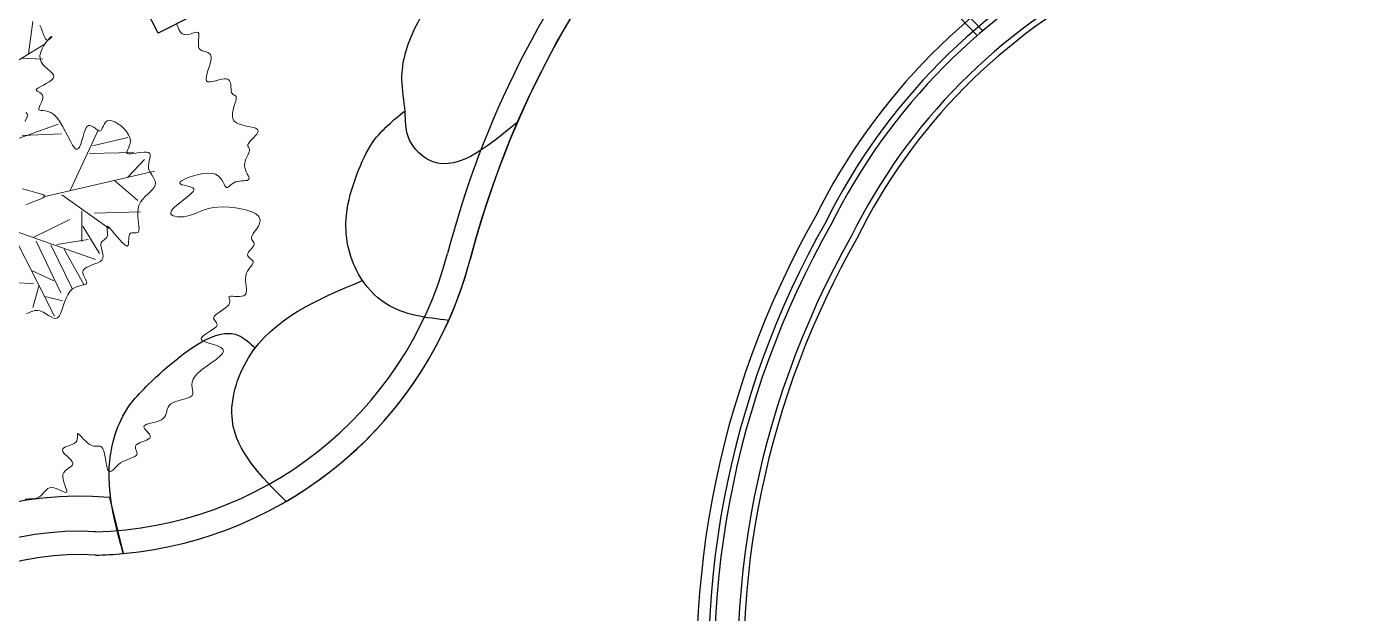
# Model space of a CAD drawing. Extents: x 2080 to 102394, y 2071 to 93424.
# Drawn here: x 85470 to 85812, y 81925.8 to 82076.3 of the extents above; entities that cross this region are included whole.
import ezdxf

# ---------------------------------------------------------------- set-up
doc = ezdxf.new("R2010")
doc.units = 0
doc.header["$LTSCALE"] = 20
doc.header["$MEASUREMENT"] = 0
doc.layers.add('BUILDING', color=4, linetype='Continuous', lineweight=40)
doc.layers.add('casuanut tree', color=100, linetype='Continuous', lineweight=5)
doc.layers.add('R.C.C Wall', color=50, linetype='Continuous')
doc.layers.add('road', color=2, linetype='Continuous')

# ---------------------------------------------------------------- blocks, each defined once
blk = doc.blocks.new('tr')
at = {"layer": 'casuanut tree'}
for p, q in [((0.4163, 0.3075), (0.4496, 0.3977)), ((0.2928, 0.2663), (0.4673, 0.3232)), ((0.3928, 0.2996), (0.4535, 0.282)), ((0.298, 0.0656), (0.455, 0.0838)), ((0.3433, 0.0747), (0.458, 0.0536)), ((0.445, -0.1163), (0.5666, 0.0392)), ((0.526, -0.0217), (0.6544, -0.0487)), ((0.5395, -0.0014), (0.6476, -0.0014)), ((0.6206, -0.1163), (0.6814, -0.0758)), ((0.3639, -0.1163), (0.7017, -0.1163)), ((0.5801, -0.1163), (0.6341, -0.1907)), ((0.4179, -0.1231), (0.5328, -0.2516)), ((0.2467, -0.1881), (0.3161, -0.4691)), ((0.249, -0.1907), (0.472, -0.3327)), ((0.4652, -0.1839), (0.445, -0.2718)), ((0.499, -0.1975), (0.6341, -0.2245)), ((0.307, -0.2274), (0.4248, -0.2002)), ((0.458, -0.2274), (0.4882, -0.318)), ((0.3131, -0.2395), (0.3493, -0.4056)), ((0.3523, -0.2606), (0.3855, -0.4026)), ((0.3704, -0.2637), (0.464, -0.2697)), ((0.3885, -0.2818), (0.4218, -0.3966)), ((0.1531, -0.3271), (0.2768, -0.3603)), ((0.2799, -0.3211), (0.3372, -0.3664)), ((0.2919, -0.3694), (0.2587, -0.4298)), ((0.301, -0.4056), (0.3493, -0.4298))]:
    blk.add_line(p, q, dxfattribs=at)
for points in [[(0.1088, -0.9791), (0.1135, -0.9795), (0.119, -0.9804), (0.1249, -0.9815), (0.1312, -0.9824), (0.1375, -0.983), (0.1439, -0.9829), (0.15, -0.9817), (0.1557, -0.9795), (0.1611, -0.9764), (0.1663, -0.9728), (0.1714, -0.9692), (0.1764, -0.966), (0.1816, -0.9635), (0.187, -0.9623), (0.1927, -0.9626), (0.1988, -0.9648), (0.2051, -0.9683), (0.2113, -0.9728), (0.2172, -0.9774), (0.2226, -0.9816), (0.2273, -0.9849), (0.2309, -0.9867), (0.2333, -0.9863), (0.2343, -0.9833), (0.2342, -0.9781), (0.2335, -0.9713), (0.2326, -0.9634), (0.2318, -0.955), (0.2315, -0.9466), (0.2323, -0.9388), (0.2344, -0.9322), (0.2382, -0.927), (0.2432, -0.9232), (0.249, -0.9204), (0.255, -0.9181), (0.2606, -0.916), (0.2654, -0.9138), (0.2689, -0.911), (0.2704, -0.9074), (0.2697, -0.9026), (0.2673, -0.8968), (0.2636, -0.8905), (0.2593, -0.8839), (0.2551, -0.8773), (0.2516, -0.8711), (0.2494, -0.8656), (0.249, -0.8612), (0.2511, -0.858), (0.2551, -0.8559), (0.2607, -0.8545), (0.2672, -0.8536), (0.2742, -0.8527), (0.2812, -0.8517), (0.2876, -0.8501), (0.293, -0.8477), (0.2969, -0.8442), (0.2995, -0.84), (0.3011, -0.8355), (0.3021, -0.8312), (0.3027, -0.8274), (0.3032, -0.8247), (0.304, -0.8234), (0.3053, -0.824), (0.3074, -0.8268), (0.3103, -0.8313), (0.3137, -0.8372), (0.3177, -0.8438), (0.3221, -0.8508), (0.3269, -0.8574), (0.3318, -0.8633), (0.3369, -0.8679), (0.3419, -0.8709), (0.3468, -0.8726), (0.3515, -0.8736), (0.3559, -0.8743), (0.3597, -0.8752), (0.363, -0.877), (0.3655, -0.88), (0.3673, -0.8848), (0.3681, -0.8918), (0.3682, -0.9005), (0.3679, -0.9102), (0.3674, -0.9203), (0.3669, -0.9303), (0.3668, -0.9393), (0.3672, -0.947), (0.3684, -0.9524), (0.3706, -0.9554), (0.3738, -0.956), (0.3779, -0.9548), (0.3827, -0.9523), (0.3884, -0.9489), (0.3947, -0.945), (0.4016, -0.9412), (0.4089, -0.9378), (0.4167, -0.9353), (0.4246, -0.9335), (0.4324, -0.9322), (0.4399, -0.9312), (0.4467, -0.9302), (0.4526, -0.9291), (0.4574, -0.9276), (0.4607, -0.9254), (0.4625, -0.9225), (0.463, -0.9189), (0.4628, -0.9149), (0.4623, -0.9108), (0.4619, -0.9066), (0.4621, -0.9026), (0.4635, -0.899), (0.4664, -0.8961), (0.4711, -0.894), (0.4772, -0.8924), (0.4842, -0.8912), (0.4915, -0.8902), (0.4986, -0.889), (0.5048, -0.8875), (0.5097, -0.8855), (0.5125, -0.8826), (0.513, -0.8787), (0.5117, -0.8741), (0.5092, -0.869), (0.506, -0.8637), (0.503, -0.8585), (0.5008, -0.8537), (0.5, -0.8496), (0.5013, -0.8465), (0.5051, -0.8446), (0.5111, -0.8435), (0.5187, -0.8431), (0.5273, -0.843), (0.5364, -0.8428), (0.5454, -0.8422), (0.5538, -0.841), (0.5609, -0.8386), (0.5664, -0.8351), (0.5706, -0.8304), (0.5739, -0.8251), (0.5768, -0.8195), (0.5798, -0.8138), (0.5833, -0.8085), (0.5877, -0.8039), (0.5936, -0.8003), (0.6012, -0.798), (0.6102, -0.7967), (0.6199, -0.796), (0.6299, -0.7957), (0.6396, -0.7953), (0.6484, -0.7945), (0.6557, -0.7929), (0.6611, -0.7902), (0.6642, -0.7861), (0.6656, -0.7808), (0.666, -0.7745), (0.6663, -0.7674), (0.6674, -0.7597), (0.6698, -0.7518), (0.6746, -0.7439), (0.6825, -0.7361), (0.694, -0.7287), (0.7081, -0.7216), (0.7238, -0.7149), (0.7397, -0.7083), (0.7546, -0.702), (0.7674, -0.6957), (0.7768, -0.6894), (0.7816, -0.6831), (0.781, -0.6768), (0.776, -0.6704), (0.7678, -0.664), (0.7577, -0.6578), (0.7471, -0.6518), (0.7373, -0.6461), (0.7296, -0.6407), (0.7253, -0.6358), (0.7254, -0.6314), (0.7293, -0.6274), (0.736, -0.6238), (0.7445, -0.6205), (0.7538, -0.6172), (0.763, -0.6141), (0.7711, -0.6109), (0.7771, -0.6076), (0.7803, -0.6042), (0.7812, -0.6005), (0.7804, -0.5968), (0.7787, -0.593), (0.7766, -0.5892), (0.7751, -0.5855), (0.7746, -0.5818), (0.776, -0.5783), (0.7797, -0.5751), (0.7853, -0.5719), (0.7924, -0.5689), (0.8002, -0.5658), (0.8082, -0.5627), (0.8159, -0.5595), (0.8226, -0.5561), (0.8278, -0.5524), (0.831, -0.5485), (0.8327, -0.5444), (0.8331, -0.5405), (0.833, -0.5368), (0.8327, -0.5336), (0.8327, -0.531), (0.8335, -0.5294), (0.8357, -0.5288), (0.8394, -0.5293), (0.8446, -0.5307), (0.8508, -0.5326), (0.8575, -0.5345), (0.8644, -0.5361), (0.871, -0.5368), (0.8769, -0.5364), (0.8818, -0.5344), (0.8854, -0.5305), (0.8878, -0.525), (0.8893, -0.5182), (0.8904, -0.5106), (0.8913, -0.5025), (0.8924, -0.4943), (0.894, -0.4864), (0.8965, -0.4792), (0.8999, -0.4729), (0.9042, -0.4676), (0.909, -0.463), (0.9138, -0.459), (0.9183, -0.4556), (0.9223, -0.4524), (0.9252, -0.4494), (0.9269, -0.4465), (0.9269, -0.4435), (0.9257, -0.4404), (0.9237, -0.4372), (0.9212, -0.434), (0.9188, -0.4307), (0.9167, -0.4273), (0.9155, -0.424), (0.9156, -0.4206), (0.9172, -0.4172), (0.9201, -0.4138), (0.9239, -0.4105), (0.9281, -0.4072), (0.9324, -0.404), (0.9363, -0.4008), (0.9395, -0.3977), (0.9415, -0.3947), (0.9421, -0.3917), (0.9415, -0.3889), (0.9403, -0.3859), (0.939, -0.3828), (0.9379, -0.3795), (0.9377, -0.376), (0.9387, -0.372), (0.9415, -0.3676), (0.9463, -0.3627), (0.9524, -0.3573), (0.9592, -0.3514), (0.9657, -0.3451), (0.9712, -0.3383), (0.9748, -0.3312), (0.9756, -0.3237), (0.973, -0.3158), (0.9663, -0.3076), (0.9561, -0.2994), (0.943, -0.2914), (0.9279, -0.2838), (0.9114, -0.2769), (0.8943, -0.2709), (0.8775, -0.2662), (0.8616, -0.2628), (0.8472, -0.2611), (0.8342, -0.2607), (0.8225, -0.2613), (0.8117, -0.2627), (0.8017, -0.2644), (0.7922, -0.2662), (0.783, -0.2676), (0.7737, -0.2685), (0.7644, -0.2684), (0.7552, -0.2675), (0.7464, -0.2659), (0.7384, -0.2637), (0.7315, -0.2609), (0.7261, -0.2577), (0.7224, -0.2542), (0.7208, -0.2504), (0.7216, -0.2466), (0.7244, -0.2426), (0.729, -0.2387), (0.735, -0.2347), (0.7422, -0.2306), (0.7501, -0.2267), (0.7585, -0.2227), (0.767, -0.2189), (0.7753, -0.2151), (0.783, -0.2115), (0.79, -0.2079), (0.7958, -0.2044), (0.8002, -0.2009), (0.8029, -0.1975), (0.8036, -0.1941), (0.8019, -0.1907), (0.7978, -0.1873), (0.7919, -0.184), (0.7851, -0.1806), (0.7784, -0.1773), (0.7725, -0.1741), (0.7685, -0.1709), (0.7671, -0.1678), (0.7692, -0.1648), (0.7755, -0.1619), (0.7853, -0.1593), (0.7978, -0.1573), (0.8119, -0.1559), (0.8268, -0.1554), (0.8416, -0.1561), (0.8554, -0.158), (0.8672, -0.1614), (0.8764, -0.1664), (0.8832, -0.1726), (0.888, -0.1796), (0.8913, -0.1869), (0.8934, -0.194), (0.8949, -0.2005), (0.8961, -0.206), (0.8976, -0.2099), (0.8996, -0.2119), (0.9022, -0.2123), (0.9054, -0.2114), (0.9091, -0.2097), (0.9134, -0.2075), (0.9182, -0.2053), (0.9234, -0.2033), (0.9291, -0.202), (0.9352, -0.2016), (0.9415, -0.202), (0.9477, -0.2028), (0.9536, -0.2038), (0.959, -0.2046), (0.9636, -0.205), (0.9673, -0.2046), (0.9697, -0.2031), (0.9707, -0.2003), (0.9706, -0.1964), (0.9697, -0.1915), (0.9684, -0.1859), (0.967, -0.1798), (0.966, -0.1733), (0.9656, -0.1667), (0.9663, -0.1603), (0.9682, -0.1541), (0.9711, -0.1483), (0.9747, -0.1428), (0.9787, -0.1376), (0.9826, -0.1328), (0.9862, -0.1284), (0.9892, -0.1244), (0.991, -0.1208), (0.9917, -0.1177), (0.9914, -0.1148), (0.9906, -0.1121), (0.9896, -0.1096), (0.989, -0.107), (0.9891, -0.1044), (0.9904, -0.1015), (0.9933, -0.0983), (0.998, -0.0947), (1.004, -0.0908), (1.0106, -0.0866), (1.0171, -0.0822), (1.0228, -0.0778), (1.027, -0.0733), (1.0291, -0.0688), (1.0282, -0.0645), (1.024, -0.0604), (1.0171, -0.0563), (1.0083, -0.0521), (0.9985, -0.0477), (0.9885, -0.043), (0.9793, -0.0377), (0.9716, -0.0318), (0.9663, -0.0251), (0.964, -0.0175), (0.9644, -0.0092), (0.9667, -0.0006), (0.9705, 0.008), (0.975, 0.0164), (0.9796, 0.0242), (0.9836, 0.0312), (0.9865, 0.0369), (0.9878, 0.0413), (0.9877, 0.0446), (0.9865, 0.047), (0.9846, 0.049), (0.9824, 0.0509), (0.9802, 0.0531), (0.9785, 0.0558), (0.9775, 0.0595), (0.9776, 0.0642), (0.9784, 0.0699), (0.9795, 0.0762), (0.9803, 0.0826), (0.9806, 0.0887), (0.9798, 0.0943), (0.9774, 0.099), (0.973, 0.1023), (0.9664, 0.104), (0.9582, 0.1046), (0.9489, 0.1045), (0.9394, 0.1041), (0.9304, 0.104), (0.9225, 0.1046), (0.9166, 0.1065), (0.9134, 0.1102), (0.9132, 0.1158), (0.9157, 0.1232), (0.92, 0.1319), (0.9255, 0.1413), (0.9312, 0.151), (0.9365, 0.1604), (0.9405, 0.1691), (0.9426, 0.1766), (0.9422, 0.1826), (0.9396, 0.1873), (0.9355, 0.191), (0.9305, 0.1941), (0.9252, 0.197), (0.9201, 0.2001), (0.916, 0.2037), (0.9134, 0.2082), (0.9126, 0.2138), (0.9135, 0.2203), (0.9154, 0.2273), (0.9177, 0.2344), (0.92, 0.2411), (0.9217, 0.2472), (0.9223, 0.2521), (0.9212, 0.2555), (0.9181, 0.2572), (0.9132, 0.2575), (0.9071, 0.2571), (0.9001, 0.2564), (0.8929, 0.256), (0.8858, 0.2565), (0.8793, 0.2584), (0.8739, 0.2623), (0.87, 0.2685), (0.8674, 0.2766), (0.8657, 0.2858), (0.8647, 0.2954)], [(0.4675, 0.3821), (0.4696, 0.3734), (0.471, 0.3644), (0.472, 0.3556), (0.4731, 0.3477), (0.4744, 0.3412), (0.4765, 0.3367), (0.4795, 0.3344), (0.4831, 0.3342), (0.4868, 0.3353), (0.4903, 0.3372), (0.493, 0.3393), (0.4945, 0.3411), (0.4944, 0.3419), (0.4922, 0.3412), (0.4877, 0.3385), (0.4814, 0.3339), (0.474, 0.3279), (0.4662, 0.3206), (0.4588, 0.3123), (0.4525, 0.3034), (0.448, 0.2942), (0.4461, 0.2848), (0.4472, 0.2756), (0.4506, 0.2668), (0.4557, 0.2582), (0.4614, 0.2502), (0.467, 0.2426), (0.4716, 0.2357), (0.4743, 0.2294), (0.4742, 0.224), (0.4709, 0.2193), (0.4648, 0.2154), (0.4568, 0.212), (0.4476, 0.2092), (0.4382, 0.2067), (0.4294, 0.2045), (0.422, 0.2024), (0.4168, 0.2003), (0.4144, 0.1981), (0.4145, 0.1958), (0.4163, 0.1933), (0.4192, 0.1904), (0.4226, 0.1873), (0.4258, 0.1838), (0.4282, 0.1799), (0.4292, 0.1755), (0.4282, 0.1706), (0.4257, 0.1654), (0.4222, 0.1601), (0.4182, 0.1548), (0.4144, 0.1498), (0.4111, 0.1452), (0.4092, 0.1414), (0.4089, 0.1383), (0.4109, 0.1362), (0.4147, 0.1346), (0.4201, 0.133), (0.4265, 0.1307), (0.4337, 0.1273), (0.4411, 0.1222), (0.4484, 0.1148), (0.4551, 0.1045), (0.461, 0.0912), (0.4661, 0.0756), (0.4706, 0.0589), (0.4748, 0.0423), (0.4787, 0.0268), (0.4826, 0.0136), (0.4867, 0.0038), (0.4911, -0.0014), (0.496, -0.0013), (0.5013, 0.0033), (0.507, 0.0112), (0.5128, 0.0211), (0.5187, 0.0319), (0.5247, 0.0423), (0.5305, 0.0512), (0.5362, 0.0572), (0.5415, 0.0596), (0.5465, 0.0588), (0.5513, 0.0557), (0.5557, 0.0511), (0.5599, 0.046), (0.5639, 0.0412), (0.5676, 0.0375), (0.5711, 0.0358), (0.5744, 0.0367), (0.5776, 0.0397), (0.581, 0.044), (0.5846, 0.049), (0.5886, 0.0539), (0.5932, 0.058), (0.5986, 0.0604), (0.6048, 0.0606), (0.612, 0.0579), (0.6199, 0.0526), (0.6278, 0.0453), (0.6354, 0.0365), (0.6422, 0.0267), (0.6478, 0.0164), (0.6516, 0.0061), (0.6533, -0.0037), (0.6525, -0.0124), (0.6498, -0.0202), (0.646, -0.027), (0.6417, -0.0328), (0.6378, -0.0378), (0.6349, -0.0418), (0.6338, -0.0451), (0.6352, -0.0476), (0.6397, -0.0494), (0.6467, -0.0506), (0.6553, -0.0516), (0.6649, -0.0524), (0.6747, -0.0533), (0.6839, -0.0546), (0.6916, -0.0563), (0.6972, -0.0589), (0.7, -0.0623), (0.7005, -0.0665), (0.6992, -0.0715), (0.6967, -0.0772), (0.6937, -0.0833), (0.6907, -0.0899), (0.6883, -0.0968), (0.687, -0.1039), (0.6874, -0.1112), (0.6891, -0.1184), (0.6914, -0.1256), (0.6939, -0.1327), (0.6961, -0.1395), (0.6973, -0.1461), (0.6971, -0.1523), (0.6949, -0.158), (0.6904, -0.1633), (0.6838, -0.1683), (0.6759, -0.1732), (0.6671, -0.1783), (0.6579, -0.1838), (0.649, -0.19), (0.6409, -0.1971), (0.6341, -0.2054), (0.6291, -0.2148), (0.6256, -0.2252), (0.6233, -0.236), (0.6219, -0.2466), (0.6209, -0.2567), (0.62, -0.2657), (0.6189, -0.2732), (0.6172, -0.2786), (0.6147, -0.2817), (0.6114, -0.2828), (0.6076, -0.2825), (0.6034, -0.2816), (0.5992, -0.2804), (0.5951, -0.2797), (0.5912, -0.28), (0.588, -0.282), (0.5853, -0.2859), (0.5832, -0.2913), (0.5815, -0.2975), (0.5798, -0.3037), (0.578, -0.3091), (0.5759, -0.313), (0.5733, -0.3148), (0.5699, -0.3135), (0.5657, -0.3089), (0.5608, -0.3014), (0.5555, -0.292), (0.55, -0.2816), (0.5446, -0.271), (0.5395, -0.2611), (0.5351, -0.2528), (0.5317, -0.247), (0.5292, -0.2444), (0.5277, -0.2446), (0.5268, -0.247), (0.5263, -0.251), (0.5259, -0.2561), (0.5253, -0.2616), (0.5243, -0.2671), (0.5226, -0.2718), (0.5201, -0.2755), (0.5169, -0.2782), (0.5132, -0.2802), (0.5094, -0.282), (0.5057, -0.2837), (0.5024, -0.2858), (0.4997, -0.2885), (0.4979, -0.2921), (0.4971, -0.2969), (0.4971, -0.3027), (0.4975, -0.309), (0.4977, -0.3156), (0.4975, -0.3222), (0.4965, -0.3284), (0.4941, -0.3339), (0.49, -0.3383), (0.484, -0.3415), (0.4764, -0.3436), (0.4678, -0.3451), (0.4589, -0.3462), (0.4501, -0.3473), (0.442, -0.3488), (0.4352, -0.3509), (0.4303, -0.3541), (0.4276, -0.3585), (0.4268, -0.3639), (0.4274, -0.37), (0.4286, -0.3762), (0.4301, -0.3823), (0.4313, -0.3879), (0.4315, -0.3925), (0.4303, -0.3958), (0.4273, -0.3976), (0.4225, -0.3982), (0.4164, -0.3982), (0.4092, -0.3982), (0.4013, -0.3986), (0.393, -0.4001), (0.3845, -0.4031), (0.3763, -0.4082), (0.3685, -0.4157), (0.3612, -0.4251), (0.3543, -0.4355), (0.3477, -0.4462), (0.3414, -0.4564), (0.3353, -0.4652), (0.3293, -0.472), (0.3234, -0.4758), (0.3174, -0.4762), (0.3114, -0.4737), (0.3053, -0.469), (0.299, -0.463), (0.2924, -0.4564), (0.2855, -0.45), (0.2782, -0.4445), (0.2704, -0.4409), (0.2622, -0.4395), (0.2536, -0.44), (0.2449, -0.4417), (0.2362, -0.444)], [(0.3076, -0.1276), (0.3179, -0.1258), (0.3295, -0.1243), (0.3412, -0.1228), (0.3521, -0.1213), (0.361, -0.1194), (0.3668, -0.1171), (0.3684, -0.1141), (0.3651, -0.1103), (0.3576, -0.1056), (0.3472, -0.1002), (0.3348, -0.0939), (0.3216, -0.0869), (0.3087, -0.0791)], [(0.3603, 0.1142), (0.3684, 0.1226), (0.3721, 0.1294), (0.3721, 0.1348), (0.3692, 0.1392)]]:
    blk.add_lwpolyline(points, dxfattribs=at)

msp = doc.modelspace()

# ---------------------------------------------------------------- linework, layer by layer
at = {"color": 41, "linetype": 'Continuous', "ltscale": 0.5}
for p, q in [((85503.664, 82074.613, 0.504), (85471.166, 82138.861, 0.504)), ((85589.328, 82117.944, 0.504), (85503.664, 82074.613, 0.504))]:
    msp.add_line(p, q, dxfattribs=at)
at = {"linetype": 'Continuous', "ltscale": 0.5}
msp.add_line((85713.754, 82073.997, 0.504), (85655.347, 82134.476, 0.504), dxfattribs=at)
at = {"color": 8, "linetype": 'Continuous', "ltscale": 0.5}
msp.add_line((85715.178, 82075.217, 0.504), (85657.095, 82135.36, 0.504), dxfattribs=at)
at = {"color": 13, "ltscale": 0.5}
msp.add_line((85491.176, 81955.555, 0.504), (85494.73, 81941.184, 0.504), dxfattribs=at)
at = {"linetype": 'Continuous', "ltscale": 0.5}
msp.add_lwpolyline([(85536.481, 81954.535, 0.1992652), (85583.715, 82016.574, -0.1829225), (85681.93, 82155.234)], format="xyb", dxfattribs=at)
at = {"ltscale": 0.5, "elevation": 0.504}
for points in [[(85782.734, 82113.631, 0.0364352), (85744.82, 82096.669, 0.1617789), (85674.887, 82026.142, 0.1662872), (85647.129, 81879.07, 0.1629248), (85600.056, 81755.942)], [(85785.828, 82105.315, 0.0338554), (85748.976, 82088.686, 0.1623829), (85682.839, 82021.92, 0.1574973), (85655.054, 81888.157)]]:
    msp.add_lwpolyline(points, format="xyb", dxfattribs=at)
at = {"color": 13, "ltscale": 0.5}
for centre, radius, start, end in [((85483.598, 81868.886, 0.504), 87, 85.00304, 259.91005), ((85485.353, 82042.462, 0.504), 101.711, 271.25305, 275.28935), ((85483.598, 81868.886, 0.504), 72, 86.83123, 263.08576)]:
    msp.add_arc(centre, radius, start, end, dxfattribs=at)
at = {"linetype": 'Continuous', "ltscale": 0.5}
msp.add_open_spline([(85595.855, 82051.778, 0.504), (85587.688, 82045.036, 0.504), (85577.065, 82036.269, 0.504), (85567.012, 82047.527, 0.504), (85567.265, 82055.105, 0.504), (85565.294, 82064.468, 0.504), (85568.153, 82073.771, 0.504), (85573.222, 82082.45, 0.504), (85578.856, 82087.972, 0.504), (85580.282, 82096.51, 0.504), (85586.618, 82099.031, 0.504), (85591.682, 82101.477, 0.504), (85594.69, 82103.638, 0.504), (85596.046, 82104.663, 0.504)], degree=3, knots=[0, 0, 0, 0, 25.0514604, 32.5811631, 38.990874, 47.3181075, 61.0705681, 66.6941206, 77.5029912, 84.239765, 90.2943954, 96.3336556, 101.4098855, 101.4098855, 101.4098855, 101.4098855], dxfattribs=at)
for points in [[(85578.205, 82000.945, 0.504), (85562.128, 82005.216, 0.504), (85555.101, 82012.808, 0.504), (85551.961, 82027.941, 0.504), (85554.67, 82038.335, 0.504), (85558.871, 82046.829, 0.504), (85566.997, 82054.71, 0.504)], [(85536.481, 81954.535, 0.504), (85522.722, 81975.249, 0.504), (85526.849, 81991.356, 0.504), (85556.11, 82011.18, 0.504)], [(85494.73, 81941.184, 0.504), (85491.256, 81964.866, 0.504), (85496.776, 81979.727, 0.504), (85501.237, 81984.574, 0.504), (85509.308, 81991.68, 0.504), (85524.283, 81997.095, 0.504), (85528.552, 81993.834, 0.504)]]:
    msp.add_spline(points, degree=3, dxfattribs=at)
at = {"layer": 'BUILDING', "linetype": 'Continuous', "ltscale": 0.5}
msp.add_arc((87532.555, 78988.126, 0.301), 3835.862, 119.666284, 128.617358, dxfattribs=at)
at = {"layer": 'R.C.C Wall', "ltscale": 0.5, "elevation": 0.504}
for points in [[(85871.409, 82124.998, 0.1077616), (85748.283, 82090.016, 0.1622777), (85681.513, 82022.623, 0.1726004), (85655.367, 81874.92, 0.1859432), (85871.398, 81580.759)], [(85775.943, 82114.377, 0.0288294), (85743.434, 82099.33, 0.1615913), (85672.236, 82027.55, 0.1669365), (85644.256, 81877.974, 0.1669365)], [(85777.595, 82110.191, 0.0288701), (85745.513, 82095.339, 0.1618752), (85676.212, 82025.438, 0.1670749), (85648.709, 81878.628)]]:
    msp.add_lwpolyline(points, format="xyb", dxfattribs=at)
at = {"layer": 'R.C.C Wall', "ltscale": 0.5}
for centre, radius, start, end in [((85815.988, 81956.165, 0.504), 246, 116.83123, 165.42161), ((85815.988, 81956.165, 0.504), 240, 116.83123, 165.42161), ((85485.353, 82042.462, 0.504), 95.711, 271.25305, 345.25461), ((85485.353, 82042.462, 0.504), 101.711, 275.28935, 345.25461), ((85483.598, 81868.886, 0.504), 78, 87.00737, 265.26179)]:
    msp.add_arc(centre, radius, start, end, dxfattribs=at)
at = {"layer": 'road', "linetype": 'Continuous', "ltscale": 0.5}
msp.add_arc((86585.225, 80503.814, 0.1), 2189.51, 110.931783, 161.107381, dxfattribs=at)

# ---------------------------------------------------------------- block references
at = {"layer": 'casuanut tree', "linetype": 'Continuous', "xscale": 86.37264084723931, "yscale": 86.37264084724302, "zscale": 86.37264084724313, "rotation": 13.0160703837917}
msp.add_blockref('tr', (85441.405, 82035.362), dxfattribs=at)

doc.saveas('drawing.dxf')
